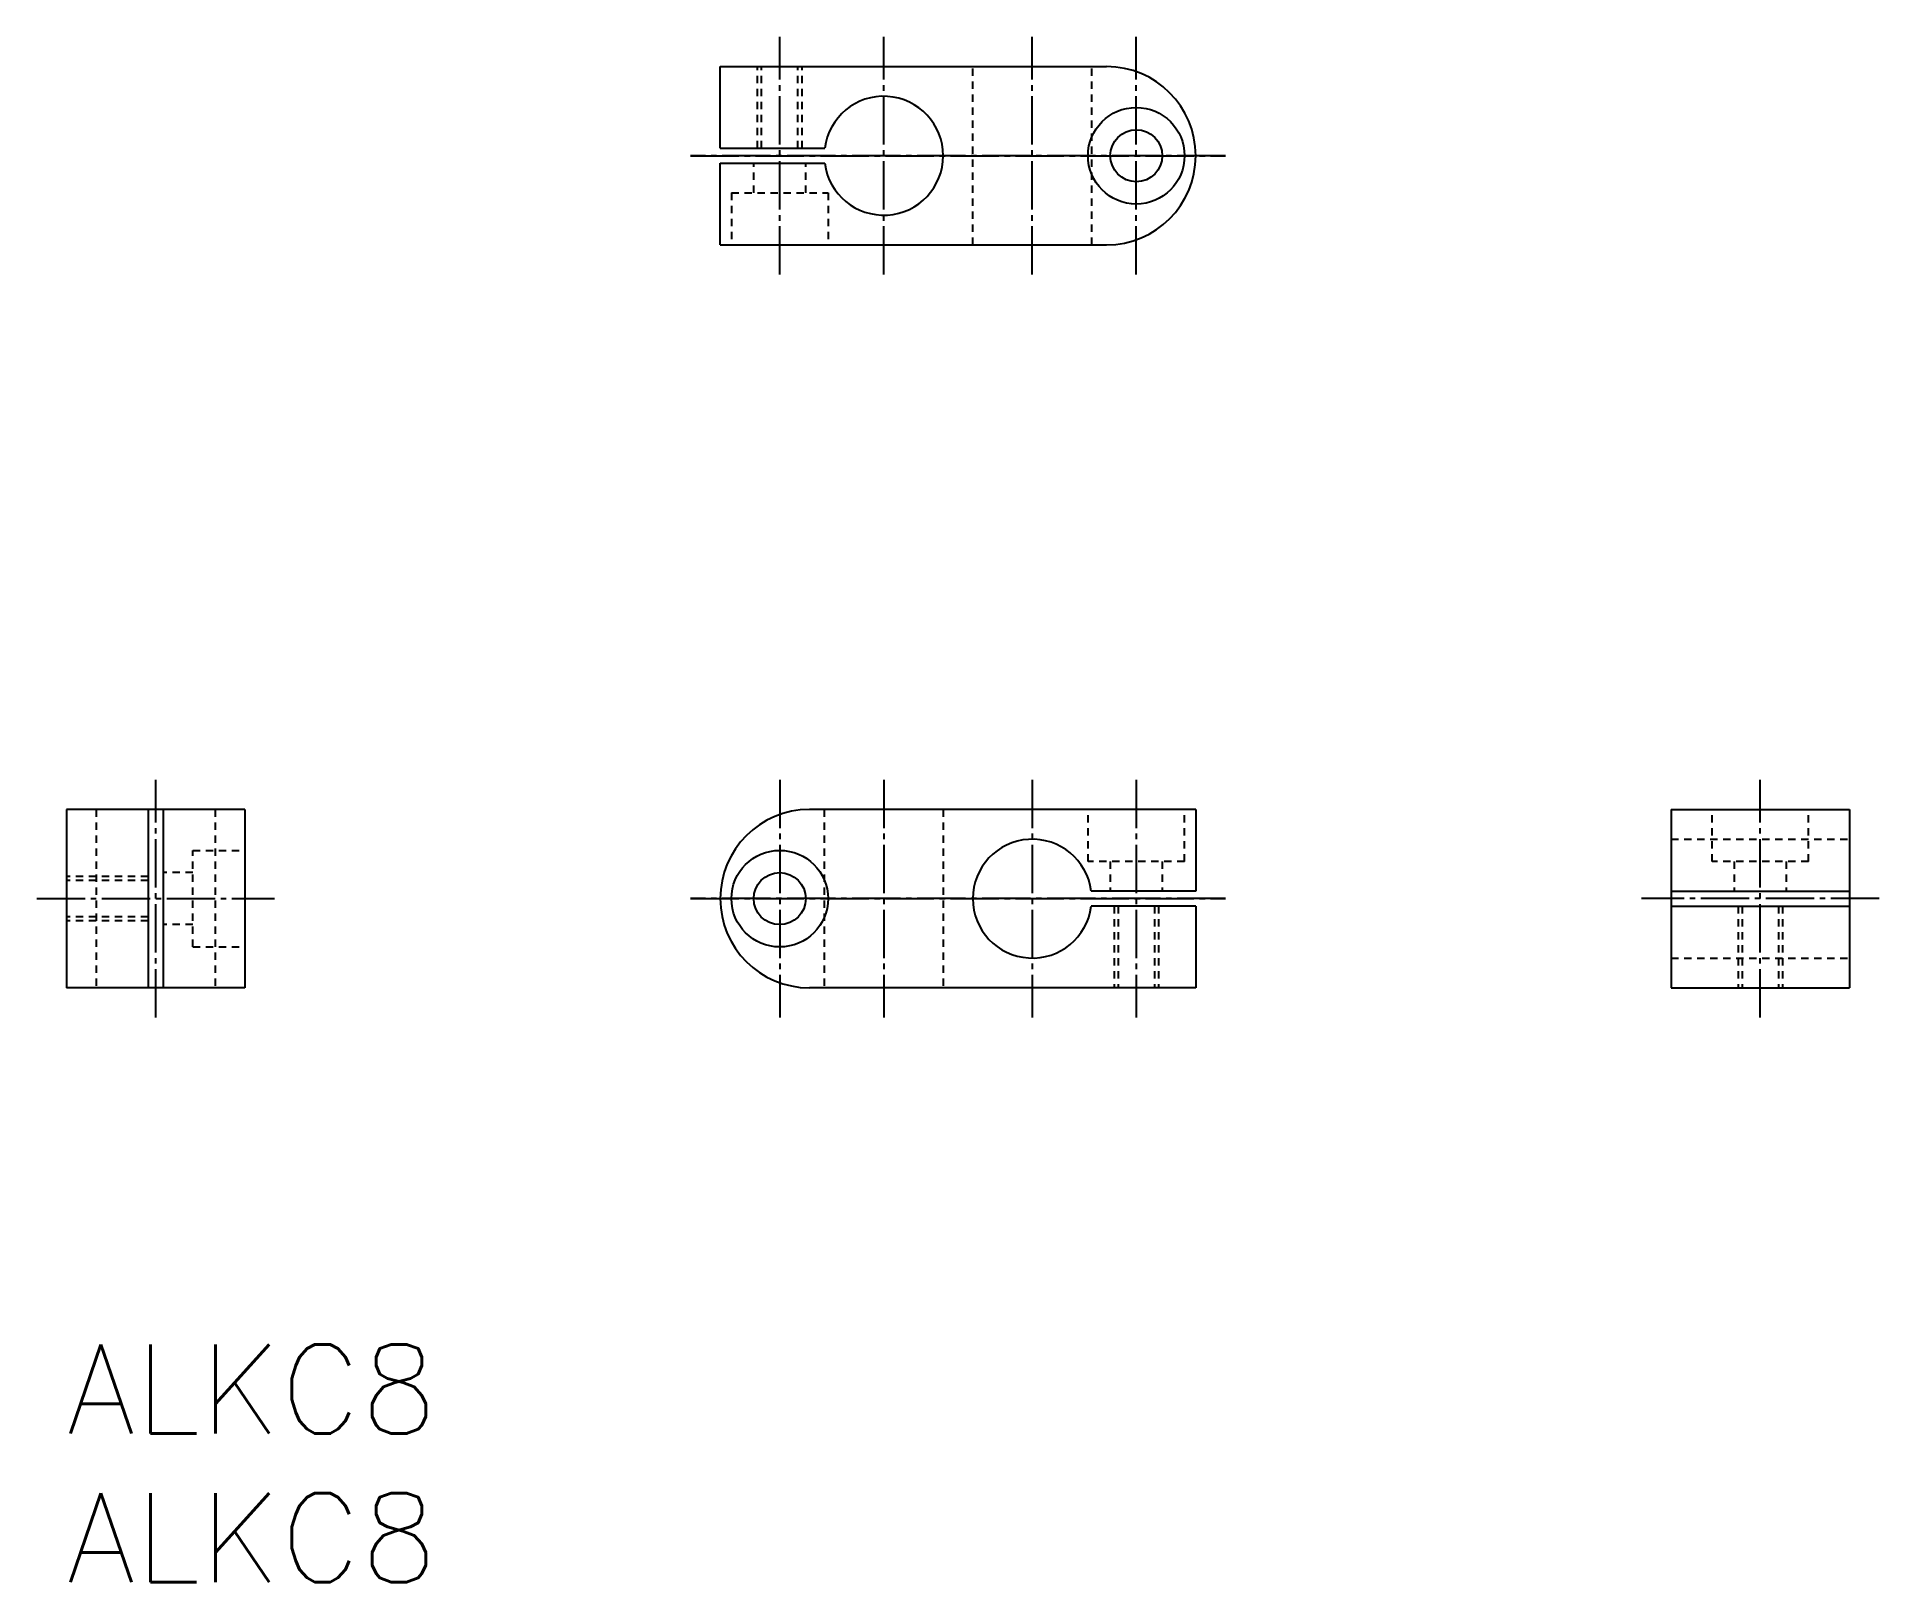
# Model space of a CAD drawing. Extents: x -549 to -425, y -2271 to -2167.
import ezdxf

# ---------------------------------------------------------------- set-up
doc = ezdxf.new("R2010")
doc.units = 0
doc.header["$LTSCALE"] = 0.25
doc.linetypes.add('CENTER', pattern=[17.5, 13, -1.5, 1.5, -1.5])
doc.linetypes.add('DASHED', pattern=[3.5, 2, -1.5])
doc.layers.get('0').update_dxf_attribs({"linetype": 'CONTINUOUS'})
doc.layers.add('CENTER', color=1, linetype='CENTER')
doc.styles.get("Standard").update_dxf_attribs({"font": 'txt', "bigfont": 'BIGFONT'})

msp = doc.modelspace()

# ---------------------------------------------------------------- linework, layer by layer
at = {"color": 7, "linetype": 'CONTINUOUS'}
for p, q in [((-502.71, -2169.26), (-476.71, -2169.26)), ((-502.71, -2174.76), (-502.71, -2169.26)), ((-502.71, -2174.76), (-495.68, -2174.76)), ((-502.71, -2175.76), (-495.68, -2175.76)), ((-502.71, -2181.26), (-502.71, -2175.76)), ((-502.71, -2181.26), (-476.71, -2181.26)), ((-534.71, -2219.26), (-546.71, -2219.26)), ((-546.71, -2219.26), (-546.71, -2231.26)), ((-541.21, -2219.26), (-541.21, -2231.26)), ((-540.21, -2219.26), (-540.21, -2231.26)), ((-534.71, -2219.26), (-534.71, -2231.26)), ((-470.71, -2219.26), (-496.71, -2219.26)), ((-470.71, -2219.26), (-470.71, -2224.76)), ((-438.71, -2219.26), (-426.71, -2219.26)), ((-438.71, -2219.26), (-438.71, -2231.26)), ((-426.71, -2219.26), (-426.71, -2231.26)), ((-470.71, -2224.76), (-477.74, -2224.76)), ((-470.71, -2225.76), (-477.74, -2225.76)), ((-470.71, -2225.76), (-470.71, -2231.26)), ((-438.71, -2224.76), (-426.71, -2224.76)), ((-438.71, -2225.76), (-426.71, -2225.76)), ((-534.71, -2231.26), (-546.71, -2231.26)), ((-470.71, -2231.26), (-496.71, -2231.26)), ((-438.71, -2231.26), (-426.71, -2231.26))]:
    msp.add_line(p, q, dxfattribs=at)
at = {"color": 3, "linetype": 'DASHED'}
for p, q in [((-500.21, -2174.76), (-500.21, -2169.26)), ((-499.94, -2174.76), (-499.94, -2169.26)), ((-497.48, -2174.76), (-497.48, -2169.26)), ((-497.21, -2174.76), (-497.21, -2169.26)), ((-485.71, -2181.26), (-485.71, -2169.26)), ((-477.71, -2181.26), (-477.71, -2169.26)), ((-500.46, -2177.76), (-500.46, -2175.76)), ((-496.96, -2177.76), (-496.96, -2175.76)), ((-501.96, -2177.76), (-501.96, -2181.26)), ((-501.96, -2177.76), (-495.46, -2177.76)), ((-495.46, -2177.76), (-495.46, -2181.26)), ((-544.71, -2219.26), (-544.71, -2231.26)), ((-536.71, -2219.26), (-536.71, -2231.26)), ((-495.71, -2219.26), (-495.71, -2231.26)), ((-487.71, -2219.26), (-487.71, -2231.26)), ((-477.96, -2222.76), (-477.96, -2219.26)), ((-471.46, -2222.76), (-471.46, -2219.26)), ((-435.96, -2222.76), (-435.96, -2219.26)), ((-429.46, -2222.76), (-429.46, -2219.26)), ((-538.21, -2228.51), (-538.21, -2222.01)), ((-538.21, -2222.01), (-534.71, -2222.01)), ((-438.71, -2221.26), (-426.71, -2221.26)), ((-471.46, -2222.76), (-477.96, -2222.76)), ((-476.46, -2222.76), (-476.46, -2224.76)), ((-472.96, -2222.76), (-472.96, -2224.76)), ((-429.46, -2222.76), (-435.96, -2222.76)), ((-434.46, -2222.76), (-434.46, -2224.76)), ((-430.96, -2222.76), (-430.96, -2224.76)), ((-541.21, -2223.76), (-546.71, -2223.76)), ((-541.21, -2224.03), (-546.71, -2224.03)), ((-538.21, -2223.51), (-540.21, -2223.51)), ((-476.21, -2225.76), (-476.21, -2231.26)), ((-475.94, -2225.76), (-475.94, -2231.26)), ((-473.48, -2225.76), (-473.48, -2231.26)), ((-473.21, -2225.76), (-473.21, -2231.26)), ((-434.21, -2225.76), (-434.21, -2231.26)), ((-433.94, -2225.76), (-433.94, -2231.26)), ((-431.48, -2225.76), (-431.48, -2231.26)), ((-431.21, -2225.76), (-431.21, -2231.26)), ((-541.21, -2226.49), (-546.71, -2226.49)), ((-541.21, -2226.76), (-546.71, -2226.76)), ((-538.21, -2227.01), (-540.21, -2227.01)), ((-538.21, -2228.51), (-534.71, -2228.51)), ((-438.71, -2229.26), (-426.71, -2229.26))]:
    msp.add_line(p, q, dxfattribs=at)
at = {"color": 7, "linetype": 'CONTINUOUS'}
for centre, radius in [((-474.71, -2175.26), 3.25), ((-474.71, -2175.26), 1.75), ((-498.71, -2225.26), 3.25), ((-498.71, -2225.26), 1.75)]:
    msp.add_circle(centre, radius, dxfattribs=at)
for centre, radius, start, end in [((-476.71, -2175.26), 6, 270, 90), ((-491.71, -2175.26), 4, 187.1808, 172.8192), ((-496.71, -2225.26), 6, 90, 270), ((-481.71, -2225.26), 4, 7.1808, 352.8192)]:
    msp.add_arc(centre, radius, start, end, dxfattribs=at)
at = {"layer": 'CENTER', "color": 1, "linetype": 'CENTER'}
for p, q in [((-498.71, -2183.26), (-498.71, -2167.26)), ((-491.71, -2183.26), (-491.71, -2167.26)), ((-481.71, -2183.26), (-481.71, -2167.26)), ((-474.71, -2183.26), (-474.71, -2167.26)), ((-504.71, -2175.26), (-468.71, -2175.26)), ((-468.71, -2175.26), (-504.71, -2175.26)), ((-540.71, -2233.26), (-540.71, -2217.26)), ((-498.71, -2217.26), (-498.71, -2233.26)), ((-491.71, -2217.26), (-491.71, -2233.26)), ((-481.71, -2217.26), (-481.71, -2233.26)), ((-474.71, -2217.26), (-474.71, -2233.26)), ((-432.71, -2233.26), (-432.71, -2217.26)), ((-548.71, -2225.26), (-532.71, -2225.26)), ((-504.71, -2225.26), (-468.71, -2225.26)), ((-468.71, -2225.26), (-504.71, -2225.26)), ((-424.71, -2225.26), (-440.71, -2225.26))]:
    msp.add_line(p, q, dxfattribs=at)

# ---------------------------------------------------------------- texts
at = {"color": 7, "linetype": 'CONTINUOUS'}
for p in [(-546.71, -2261.26), (-546.71, -2271.26)]:
    msp.add_text('ALKC8', height=6, dxfattribs=at).set_placement(p)

doc.saveas('drawing.dxf')
